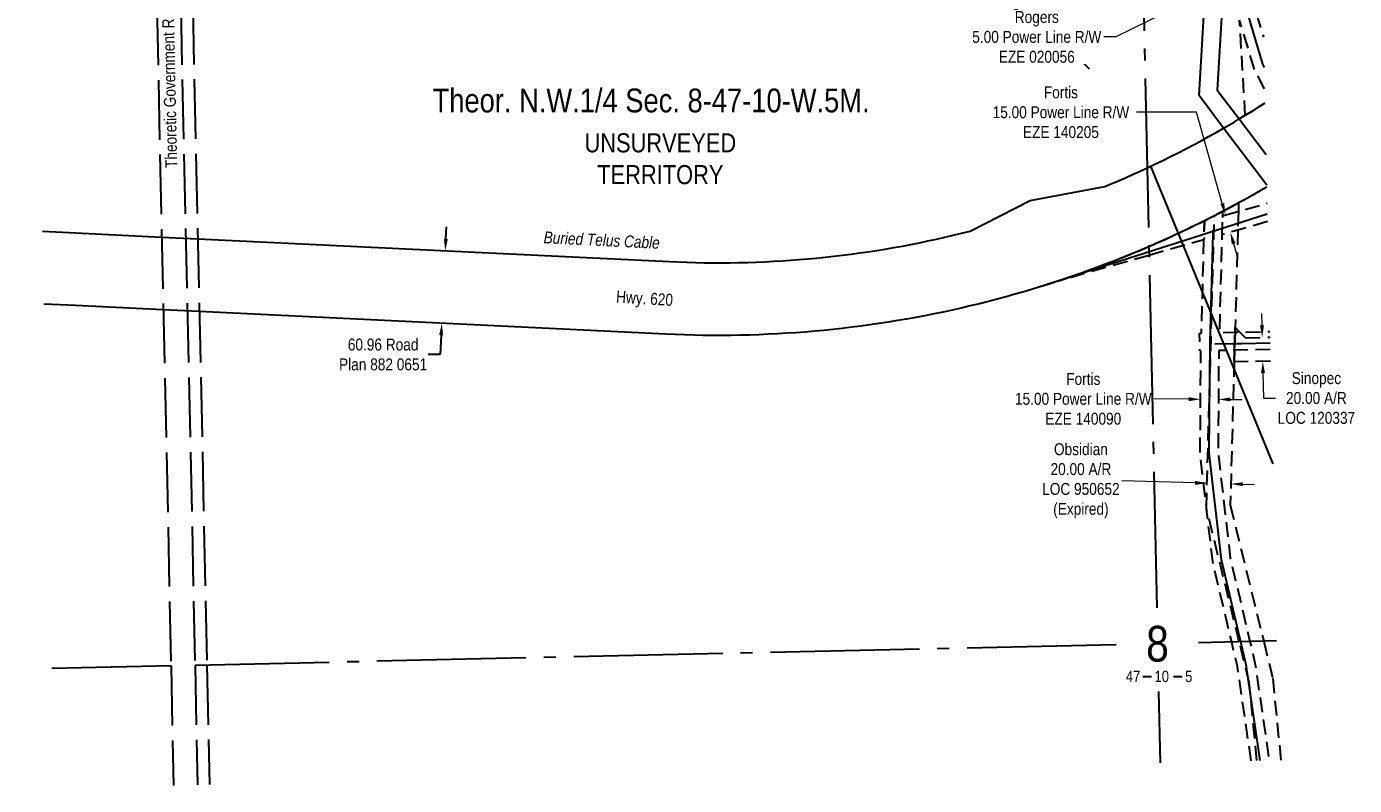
# Model space of a CAD drawing. Extents: x 602678 to 607820, y 5875898 to 5879587.
# Drawn here: x 604464 to 605577, y 5877720 to 5878357 of the extents above; entities that cross this region are included whole.
import ezdxf
from ezdxf.enums import TextEntityAlignment as Align

# ---------------------------------------------------------------- set-up
doc = ezdxf.new("R2010")
doc.units = 0
doc.header["$LTSCALE"] = 5
doc.header["$PDMODE"] = 34
doc.header["$PDSIZE"] = 0.03
for name, pattern in [('foc-ACCESSROAD', [3.75, 2.5, -1.25]), ('foc-FLOWLINE', [3.75, 2.5, -1.25]), ('foc-QUARTERLINE', [33, 25, -3, 2, -3]), ('foc-UNSURVEYED', [12.5, 10, -2.5]), ('foc-WHEELTRACKS', [2, 0.4, -1.6])]:
    doc.linetypes.add(name, pattern=pattern)
doc.layers.get('Defpoints').update_dxf_attribs({"color": 9})
for name, color, linetype in [('10', 1, 'Continuous'), ('9', 3, 'Continuous'), ('AS-POWER', 104, 'foc-POWER'), ('AS-TELUS', 224, 'foc-TEL'), ('C-AR', 13, 'foc-ACCESSROAD'), ('C-RW', 13, 'Continuous'), ('C-SYMBOL', 7, 'Continuous'), ('C-WS', 13, 'foc-ACCESSROAD'), ('F-AR', 190, 'foc-ACCESSROAD'), ('F-EZE', 190, 'foc-FLOWLINE'), ('L-QSEC', 8, 'foc-QUARTERLINE'), ('L-ROAD-T', 7, 'Continuous'), ('L-SECLBL', 7, 'Continuous'), ('L-TITLEDB', 4, 'Continuous'), ('L-TITLEDB-T', 4, 'Continuous'), ('L-UNS-T', 3, 'Continuous'), ('L-USEC', 7, 'foc-UNSURVEYED'), ('T-WATER-P3', 160, 'foc-WHEELTRACKS')]:
    doc.layers.add(name, color=color, linetype=linetype)
for name, color, linetype, lineweight in [('C-AR-T', 13, 'Continuous', 9), ('C-RW-T', 13, 'Continuous', 9), ('F-AR-T', 190, 'Continuous', 9), ('F-EZE-T', 190, 'Continuous', 9)]:
    doc.layers.add(name, color=color, linetype=linetype, lineweight=lineweight)
doc.styles.add('175L', font='ARIALN.TTF', dxfattribs={"height": 20})
doc.styles.add('80CG', font='ARIALN.TTF', dxfattribs={"height": 10})
doc.styles.add('80L', font='ARIALN.TTF', dxfattribs={"height": 10})
doc.styles.add('foc-LtypeFont', font='ARIALN.TTF', dxfattribs={"height": 7.35})
doc.styles.add('SIMPLEX', font='ARIALN.TTF')
doc.linetypes.add('foc-POWER', pattern='A,6,-1,["P",foc-LtypeFont,S=0.2,R=0,X=-0.625,Y=-0.75],-1.24,4', length=12.24)
doc.linetypes.add('foc-TEL', pattern='A,2,-1,["T",foc-LtypeFont,S=0.2,R=0,X=-0.425,Y=-0.75],-1.24,8', length=12.24)
doc.linetypes.add('foc-TEL-NOLINE', pattern='A,0,-2,["T",foc-LtypeFont,S=0.2,R=0,X=-0.425,Y=-0.75],-10.24', length=12.24)
doc.linetypes.add('foc-TOPO-flowdirection-NOLINE', pattern='A,0,[">",foc-LtypeFont,S=0.3,R=0,X=0,Y=-0.945],-20,[">",foc-LtypeFont,S=0.3,R=0,X=0,Y=-0.945],0', length=20)
doc.dimstyles.new('Compass 5 000', dxfattribs={"dimscale": 5, "dimtxt": 9, "dimasz": 2, "dimexe": 0.2, "dimexo": 0.0625, "dimgap": 0.5, "dimtad": 0, "dimtih": 1, "dimtoh": 1, "dimzin": 0, "dimdsep": 46, "dimtxsty": '80CG', "dimcen": 0.1, "dimse1": 1, "dimse2": 1, "dimclrd": 256, "dimclrt": 256, "dimaunit": 1, "dimadec": 4, "dimazin": 0, "dimtfac": 0.06, "dimtofl": 0, "dimtmove": 0, "dimatfit": 1, "dimfxl": 0.2, "dimtolj": 1, "dimtzin": 0, "dimlwd": -1, "dimarcsym": 0})

# ---------------------------------------------------------------- blocks, each defined once
blk = doc.blocks.new('L-SECLBL')
at = {"layer": '9', "color": 7}
for p, q in [((-5.1, -27.8), (-12.3, -27.8)), ((20.7, -27.8), (13.5, -27.8))]:
    blk.add_line(p, q, dxfattribs=at)
at = {"layer": '10', "color": 2, "style": 'SIMPLEX'}
blk.add_attdef('SEC', text='', height=30, dxfattribs=at).set_placement((0, 0), align=Align.MIDDLE)
at = {"layer": '10', "color": 5, "style": '80L'}
blk.add_attdef('TWP', text='', height=9.5, dxfattribs=at).set_placement((-14.4, -27.4), align=Align.MIDDLE_RIGHT)
blk.add_attdef('RGE', text='', height=9.5, dxfattribs=at).set_placement((3.6, -27.4), align=Align.MIDDLE_CENTER)
blk.add_attdef('MER', text='', height=9.5, dxfattribs=at).set_placement((23.2, -27.4), align=Align.MIDDLE_LEFT)
blk = doc.blocks.new('*D551')
at = {"layer": 'Defpoints', "color": 0, "transparency": 16777216}
for p in [(605449.9, 5878479.9), (605454.4, 5878482.1), (605492.4, 5878404.9)]:
    blk.add_point(p, dxfattribs=at)
at = {"layer": 'F-EZE-T', "transparency": 16777216}
for p, q in [((605501.4, 5878409.3), (605510.3, 5878413.7)), ((605478.9, 5878398.3), (605377.3, 5878348.2)), ((605377.3, 5878348.2), (605367.3, 5878348.2))]:
    blk.add_line(p, q, dxfattribs=at)
for points in [[(605500.6, 5878410.8), (605502.1, 5878407.8), (605492.4, 5878404.9)], [(605478.2, 5878399.8), (605479.7, 5878396.8), (605487.9, 5878402.7)]]:
    blk.add_solid(points, dxfattribs=at)
at = {"layer": 'F-EZE-T', "transparency": 16777216, "insert": (605311, 5878348.2), "char_height": 10, "attachment_point": 5, "style": '80CG', "bg_fill": 3, "box_fill_scale": 1.1, "bg_fill_color": 256, "bg_fill_true_color": 13158600, "bg_fill_transparency": 0}
blk.add_mtext('\\A1;Rogers\\P5.00 Power Line R/W\\PEZE 020056', dxfattribs=at)
blk = doc.blocks.new('*D555')
at = {"layer": 'C-AR-T', "transparency": 16777216}
for p, q in [((605443.8, 5877974.1), (605382.2, 5877975.9)), ((605483.7, 5877973), (605493.7, 5877972.8))]:
    blk.add_line(p, q, dxfattribs=at)
for points in [[(605443.8, 5877975.8), (605443.7, 5877972.5), (605453.8, 5877973.9)], [(605483.8, 5877974.7), (605483.7, 5877971.4), (605473.7, 5877973.3)]]:
    blk.add_solid(points, dxfattribs=at)
at = {"layer": 'Defpoints', "color": 0, "transparency": 16777216}
for p in [(605454.9, 5878016), (605474.9, 5878015.4), (605473.7, 5877973.3)]:
    blk.add_point(p, dxfattribs=at)
at = {"layer": 'C-AR-T', "transparency": 16777216, "insert": (605348, 5877975.9), "char_height": 10, "attachment_point": 5, "style": '80CG'}
blk.add_mtext('\\A1;Obsidian\\P20.00 A/R\\PLOC 950652\\P(Expired)', dxfattribs=at)
blk = doc.blocks.new('*D577')
at = {"layer": 'Defpoints', "color": 0, "transparency": 16777216}
for p in [(605448.5, 5878067.7), (605463.5, 5878067.6), (605448.3, 5878044.3)]:
    blk.add_point(p, dxfattribs=at)
at = {"layer": 'F-EZE-T', "transparency": 16777216}
for p, q in [((605438.3, 5878044.4), (605409.2, 5878044.6)), ((605473.3, 5878044.1), (605483.3, 5878044.1))]:
    blk.add_line(p, q, dxfattribs=at)
for points in [[(605438.4, 5878046), (605438.3, 5878042.7), (605448.3, 5878044.3)], [(605473.4, 5878045.8), (605473.3, 5878042.5), (605463.3, 5878044.2)]]:
    blk.add_solid(points, dxfattribs=at)
at = {"layer": 'F-EZE-T', "transparency": 16777216, "insert": (605350, 5878044.6), "char_height": 10, "attachment_point": 5, "style": '80CG'}
blk.add_mtext('\\A1;Fortis\\P15.00 Power Line R/W\\PEZE 140090', dxfattribs=at)
blk = doc.blocks.new('*D578')
at = {"layer": 'Defpoints', "color": 0, "transparency": 16777216}
for p in [(605498.6, 5878096.2), (605499, 5878076.2), (605500.5, 5878076.2)]:
    blk.add_point(p, dxfattribs=at)
at = {"layer": 'F-AR-T', "transparency": 16777216}
for p, q in [((605499.9, 5878106.2), (605499.6, 5878116.2)), ((605500.7, 5878066.2), (605501.2, 5878045.3)), ((605501.2, 5878045.3), (605511.2, 5878045.3))]:
    blk.add_line(p, q, dxfattribs=at)
for points in [[(605501.5, 5878106.2), (605498.2, 5878106.2), (605500.1, 5878096.2)], [(605502.4, 5878066.3), (605499.1, 5878066.2), (605500.5, 5878076.2)]]:
    blk.add_solid(points, dxfattribs=at)
at = {"layer": 'F-AR-T', "transparency": 16777216, "insert": (605545.5, 5878045.3), "char_height": 10, "attachment_point": 5, "style": '80CG'}
blk.add_mtext('\\A1;Sinopec\\P20.00 A/R\\PLOC 120337', dxfattribs=at)
blk = doc.blocks.new('*D584')
at = {"layer": 'C-RW-T', "transparency": 16777216}
for p, q in [((605449.7, 5878457.7), (605458.6, 5878462.1)), ((605418.3, 5878442.3), (605358.6, 5878412.9)), ((605358.6, 5878412.9), (605348.6, 5878412.9))]:
    blk.add_line(p, q, dxfattribs=at)
for points in [[(605448.9, 5878459.2), (605450.4, 5878456.2), (605440.7, 5878453.3)], [(605417.5, 5878443.8), (605419, 5878440.8), (605427.2, 5878446.7)]]:
    blk.add_solid(points, dxfattribs=at)
at = {"layer": 'Defpoints', "color": 0, "transparency": 16777216}
for p in [(605417.3, 5878466.8), (605430.8, 5878473.5), (605427.2, 5878446.7)]:
    blk.add_point(p, dxfattribs=at)
at = {"layer": 'C-RW-T', "transparency": 16777216, "insert": (605309.5, 5878412.9), "char_height": 10, "attachment_point": 5, "style": '80CG'}
blk.add_mtext('\\A1;Obsidian\\P15.00 P/L R/W\\PPlan 962 0535\\PPLA 930440', dxfattribs=at)
blk = doc.blocks.new('*D604')
at = {"layer": 'Defpoints', "color": 0, "transparency": 16777216}
for p in [(604815.8, 5878168.8), (604812, 5878108), (604812.9, 5878108)]:
    blk.add_point(p, dxfattribs=at)
at = {"layer": 'L-TITLEDB-T', "transparency": 16777216}
for p, q in [((604815.4, 5878178.9), (604815.9, 5878188.9)), ((604811.5, 5878098), (604810.7, 5878081.8)), ((604810.7, 5878081.8), (604800.7, 5878081.8))]:
    blk.add_line(p, q, dxfattribs=at)
for points in [[(604813.8, 5878178.9), (604817.1, 5878178.8), (604814.9, 5878168.9)], [(604809.8, 5878098.1), (604813.2, 5878097.9), (604812, 5878108)]]:
    blk.add_solid(points, dxfattribs=at)
at = {"layer": 'L-TITLEDB-T', "transparency": 16777216, "insert": (604762.8, 5878081.8), "char_height": 10, "attachment_point": 5, "style": '80CG'}
blk.add_mtext('\\A1;\\A1;60.96 Road\\PPlan 882 0651', dxfattribs=at)

msp = doc.modelspace()

# ---------------------------------------------------------------- linework, layer by layer
at = {"layer": 'AS-POWER', "flags": 128}
for points in [[(604943.121, 5879015.806), (605085.417, 5879017.592), (605165.995, 5878908.988), (605229.148, 5878776.147), (605413.963, 5878533.088), (605476.696, 5878404.818), (605500.19, 5878325.374), (605501.659, 5878322.493)], [(605305.758, 5878136.364), (605504.338, 5878199.764)], [(605460.233, 5878090.671), (605478.748, 5878091.077), (605482.835, 5878091.167), (605506.698, 5878091.692)]]:
    msp.add_lwpolyline(points, dxfattribs=at)
at = {"layer": 'AS-POWER'}
for points in [[(605456.341, 5878092.488), (605458.826, 5878182.681), (605458.928, 5878186.418)], [(605498.381, 5877741.234), (605486.625, 5877821.645), (605482.468, 5877839.296), (605465.92, 5877909.579), (605455.531, 5877999.281), (605456.341, 5878092.488)]]:
    msp.add_lwpolyline(points, dxfattribs=at)
at = {"layer": 'AS-TELUS'}
msp.add_line((605406.249, 5878239.708), (605508.917, 5877990.012), dxfattribs=at)
at = {"layer": 'AS-TELUS', "linetype": 'foc-TEL-NOLINE', "flags": 128}
msp.add_lwpolyline([(604477.06, 5878185.255), (604577.147, 5878180.404), (604607.349, 5878178.94), (605002.914, 5878159.769), (605010.174, 5878159.447), (605017.437, 5878159.187), (605024.702, 5878158.989), (605031.968, 5878158.853), (605039.235, 5878158.779), (605046.503, 5878158.767), (605053.77, 5878158.817), (605061.037, 5878158.929), (605068.303, 5878159.104), (605075.566, 5878159.341), (605082.828, 5878159.64), (605090.086, 5878160.001), (605097.341, 5878160.423), (605104.593, 5878160.909), (605111.839, 5878161.455), (605119.082, 5878162.064), (605126.318, 5878162.735), (605133.549, 5878163.467), (605140.773, 5878164.262), (605147.99, 5878165.117), (605155.199, 5878166.036), (605162.4, 5878167.014), (605169.593, 5878168.055), (605176.776, 5878169.157), (605183.951, 5878170.321), (605191.114, 5878171.546), (605198.267, 5878172.832), (605205.408, 5878174.178), (605212.538, 5878175.587), (605219.656, 5878177.056), (605226.76, 5878178.585), (605233.852, 5878180.176), (605240.929, 5878181.827), (605247.992, 5878183.538), (605255.041, 5878185.31), (605305.352, 5878211.031), (605368.115, 5878222.876), (605374.063, 5878225.354), (605379.993, 5878227.877), (605385.903, 5878230.445), (605391.793, 5878233.059), (605397.664, 5878235.716), (605403.513, 5878238.418), (605410.058, 5878241.504), (605416.576, 5878244.647), (605423.066, 5878247.844), (605429.53, 5878251.097), (605435.965, 5878254.405), (605442.372, 5878257.766), (605448.75, 5878261.183), (605455.098, 5878264.654), (605461.418, 5878268.178), (605467.706, 5878271.757), (605472.061, 5878274.277), (605476.401, 5878276.822), (605480.726, 5878279.394), (605485.889, 5878282.512), (605486.907, 5878283.131), (605490.749, 5878285.494), (605492.173, 5878286.374), (605493.057, 5878286.922), (605495.588, 5878288.506), (605498.042, 5878290.049), (605499.175, 5878290.762), (605500.408, 5878291.546), (605502.308, 5878292.763)], dxfattribs=at)
at = {"layer": 'C-AR'}
msp.add_lwpolyline([(605495.586, 5877741.17), (605489.16, 5877806.724), (605480.79, 5877840.808), (605453.432, 5877952.24), (605453.221, 5877953.412), (605459.966, 5878198.217), (605461.822, 5878199.178), (605465.541, 5878201.107), (605466.805, 5878201.766), (605472.137, 5878204.588), (605473.542, 5878205.337), (605478.704, 5878208.119), (605480.284, 5878208.977), (605480.088, 5878201.95), (605479.651, 5878186.243), (605477.376, 5878104.532), (605477.262, 5878100.445), (605476.844, 5878085.439), (605476.573, 5878075.703), (605473.227, 5877955.538), (605501.28, 5877841.277), (605508.936, 5877810.102), (605515.648, 5877741.629)], dxfattribs=at)
at = {"layer": 'C-RW'}
for points in [[(605467.99, 5878397.853), (605462.402, 5878303.674), (605480.726, 5878279.394), (605503.252, 5878249.549)], [(605503.811, 5878223.917), (605467.706, 5878271.757), (605447.107, 5878299.049), (605452.787, 5878394.784)]]:
    msp.add_lwpolyline(points, dxfattribs=at)
at = {"layer": 'C-WS'}
msp.add_lwpolyline([(605502.308, 5878292.763), (605500.408, 5878291.546), (605499.175, 5878290.762), (605498.042, 5878290.049), (605495.588, 5878288.506), (605493.057, 5878286.922), (605492.173, 5878286.374), (605490.749, 5878285.494), (605486.907, 5878283.131), (605485.889, 5878282.512), (605481.095, 5878362.222)], dxfattribs=at)
at = {"layer": 'F-AR'}
msp.add_lwpolyline([(605507.032, 5878076.369), (605476.574, 5878075.703), (605476.844, 5878085.439), (605477.262, 5878100.445), (605477.376, 5878104.532), (605481.349, 5878100.536), (605485.952, 5878095.905), (605506.596, 5878096.358)], dxfattribs=at)
at = {"layer": 'F-EZE'}
for points in [[(605484.091, 5878403.927), (605501.102, 5878348.033)], [(605502.05, 5878304.58), (605493.709, 5878320.779), (605481.095, 5878362.222)]]:
    msp.add_lwpolyline(points, dxfattribs=at)
at = {"layer": 'F-EZE', "flags": 128}
for points in [[(605504.48, 5878193.276), (605479.651, 5878186.243), (605466.331, 5878182.475), (605466.759, 5878198.178), (605480.088, 5878201.95), (605504.142, 5878208.764)], [(605490.83, 5877741.061), (605479.253, 5877820.242), (605474.443, 5877840.664), (605458.522, 5877908.284), (605453.432, 5877952.239), (605453.269, 5877953.425), (605448.032, 5877998.874), (605448.626, 5878084.82), (605447.775, 5878084.801), (605447.446, 5878099.79), (605449.043, 5878099.826), (605451.22, 5878178.085), (605451.662, 5878194.02), (605452.263, 5878194.323), (605456.749, 5878196.599), (605458.914, 5878197.7), (605459.964, 5878198.23), (605461.82, 5878199.187), (605465.541, 5878201.107), (605466.829, 5878201.774), (605466.75, 5878198.179), (605466.32, 5878182.476), (605464.052, 5878100.156), (605477.262, 5878100.446), (605481.349, 5878100.536), (605506.492, 5878101.088)], [(605506.82, 5878086.096), (605476.844, 5878085.439), (605463.635, 5878085.149), (605463.618, 5878084.56), (605463.031, 5877999.688), (605473.317, 5877910.873), (605489.765, 5877841.014), (605493.996, 5877823.049), (605505.932, 5877741.407)]]:
    msp.add_lwpolyline(points, dxfattribs=at)
msp.add_lwpolyline([(605405.116, 5878165.008), (605329.396, 5878143.584), (605335.229, 5878145.611), (605336.674, 5878146.107), (605342.69, 5878148.185), (605343.939, 5878148.62), (605350.133, 5878150.789), (605351.188, 5878151.161), (605357.558, 5878153.423), (605358.419, 5878153.731), (605359.412, 5878154.088), (605364.948, 5878156.196), (605365.615, 5878156.452), (605372.315, 5878159.036), (605372.79, 5878159.22), (605379.804, 5878161.961), (605387.037, 5878164.821), (605390.644, 5878166.266), (605394.236, 5878167.791), (605401.4, 5878170.882), (605404.953, 5878172.456), (605408.781, 5878174.076), (605411.775, 5878175.371), (605416.005, 5878177.209), (605418.595, 5878178.34), (605421.408, 5878179.582), (605423.199, 5878180.416), (605425.379, 5878181.437), (605430.35, 5878183.778), (605432.131, 5878184.621), (605437.478, 5878187.165), (605438.863, 5878187.828), (605444.582, 5878190.579), (605445.575, 5878191.06), (605451.662, 5878194.02), (605451.22, 5878178.085), (605405.116, 5878165.008)], close=True, dxfattribs=at)
at = {"layer": 'F-EZE-T'}
msp.add_line((605476.077, 5878174.844), (605478.799, 5878165.226), dxfattribs=at)
msp.add_lwpolyline([(605466.551, 5878208.508), (605444.898, 5878285.029), (605394.663, 5878285.029)], dxfattribs=at)
for points in [[(605468.154, 5878208.961), (605464.948, 5878208.054), (605469.273, 5878198.89)], [(605477.68, 5878175.298), (605474.474, 5878174.391), (605473.355, 5878184.462)]]:
    msp.add_solid(points, dxfattribs=at)
at = {"layer": 'L-QSEC'}
for p, q in [((605377.495, 5877838.449), (604605.052, 5877821.089)), ((604584.945, 5877820.637), (604485.001, 5877818.348))]:
    msp.add_line(p, q, dxfattribs=at)
at = {"layer": 'L-QSEC', "flags": 128}
for points in [[(605394.673, 5878643.387), (605411.572, 5877869.226)], [(605512.158, 5877841.533), (605446.73, 5877840.035)], [(605413.1, 5877799.272), (605414.408, 5877739.311)]]:
    msp.add_lwpolyline(points, dxfattribs=at)
at = {"layer": 'L-TITLEDB', "flags": 128}
for points in [[(604477.06, 5878185.255), (604577.147, 5878180.404), (604607.349, 5878178.94), (605002.914, 5878159.769), (605010.174, 5878159.447), (605017.437, 5878159.187), (605024.702, 5878158.989), (605031.968, 5878158.853), (605039.235, 5878158.779), (605046.503, 5878158.767), (605053.77, 5878158.817), (605061.037, 5878158.929), (605068.303, 5878159.104), (605075.566, 5878159.341), (605082.828, 5878159.64), (605090.086, 5878160.001), (605097.341, 5878160.423), (605104.593, 5878160.909), (605111.839, 5878161.455), (605119.082, 5878162.064), (605126.318, 5878162.735), (605133.549, 5878163.467), (605140.773, 5878164.262), (605147.99, 5878165.117), (605155.199, 5878166.036), (605162.4, 5878167.014), (605169.593, 5878168.055), (605176.776, 5878169.157), (605183.951, 5878170.321), (605191.114, 5878171.546), (605198.267, 5878172.832), (605205.408, 5878174.178), (605212.538, 5878175.587), (605219.656, 5878177.056), (605226.76, 5878178.585), (605233.852, 5878180.176), (605240.929, 5878181.827), (605247.992, 5878183.538), (605255.041, 5878185.31), (605305.352, 5878211.031), (605368.115, 5878222.876), (605374.063, 5878225.354), (605379.993, 5878227.877), (605385.903, 5878230.445), (605391.793, 5878233.059), (605397.664, 5878235.716), (605403.513, 5878238.418), (605410.058, 5878241.504), (605416.576, 5878244.647), (605423.066, 5878247.844), (605429.53, 5878251.097), (605435.965, 5878254.405), (605442.372, 5878257.766), (605448.75, 5878261.183), (605455.098, 5878264.654), (605461.418, 5878268.178), (605467.706, 5878271.757), (605472.061, 5878274.277), (605476.401, 5878276.822), (605480.726, 5878279.394), (605485.889, 5878282.512), (605486.907, 5878283.131), (605490.749, 5878285.494), (605492.173, 5878286.374), (605493.057, 5878286.922), (605495.588, 5878288.506), (605498.042, 5878290.049), (605499.175, 5878290.762), (605500.408, 5878291.546), (605502.308, 5878292.763)], [(605503.847, 5878222.283), (605498.231, 5878219.024), (605491.752, 5878215.334), (605485.243, 5878211.698), (605480.284, 5878208.977), (605478.704, 5878208.119), (605473.542, 5878205.337), (605472.137, 5878204.588), (605466.805, 5878201.766), (605465.541, 5878201.107), (605461.822, 5878199.178), (605459.966, 5878198.217), (605458.918, 5878197.679), (605456.752, 5878196.582), (605452.264, 5878194.321), (605451.662, 5878194.02), (605445.584, 5878191.011), (605444.592, 5878190.524), (605438.878, 5878187.752), (605437.492, 5878187.087), (605432.144, 5878184.55), (605430.361, 5878183.713), (605425.385, 5878181.403), (605423.202, 5878180.4), (605418.6, 5878178.31), (605416.015, 5878177.15), (605411.791, 5878175.275), (605408.8, 5878173.962), (605404.956, 5878172.288), (605401.419, 5878170.773), (605394.243, 5878167.75), (605387.042, 5878164.788), (605379.815, 5878161.889), (605372.801, 5878159.143), (605372.327, 5878158.96), (605365.623, 5878156.403), (605364.955, 5878156.151), (605358.42, 5878153.722), (605357.56, 5878153.406), (605351.196, 5878151.102), (605350.142, 5878150.725), (605343.95, 5878148.543), (605342.701, 5878148.108), (605336.682, 5878146.045), (605335.237, 5878145.556), (605329.397, 5878143.584), (605327.751, 5878143.069), (605322.086, 5878141.231), (605314.758, 5878138.917), (605307.41, 5878136.666), (605300.044, 5878134.476), (605292.659, 5878132.349), (605285.257, 5878130.285), (605277.837, 5878128.283), (605270.401, 5878126.342), (605262.841, 5878124.44), (605255.265, 5878122.602), (605247.673, 5878120.829), (605240.067, 5878119.121), (605232.446, 5878117.477), (605224.811, 5878115.9), (605217.163, 5878114.388), (605209.502, 5878112.941), (605201.829, 5878111.56), (605194.145, 5878110.245), (605186.45, 5878108.995), (605178.744, 5878107.811), (605171.029, 5878106.693), (605163.304, 5878105.641), (605155.571, 5878104.656), (605147.829, 5878103.737), (605140.08, 5878102.884), (605132.324, 5878102.097), (605124.561, 5878101.376), (605116.793, 5878100.722), (605109.019, 5878100.134), (605101.24, 5878099.614), (605093.457, 5878099.159), (605085.67, 5878098.772), (605077.881, 5878098.45), (605070.09, 5878098.195), (605062.296, 5878098.008), (605054.501, 5878097.887), (605046.705, 5878097.832), (605038.909, 5878097.844), (605031.113, 5878097.924), (605023.319, 5878098.069), (605015.525, 5878098.282), (605007.734, 5878098.56), (604999.946, 5878098.906), (604608.67, 5878117.87), (604578.469, 5878119.334), (604504.866, 5878122.901), (604478.382, 5878124.184)]]:
    msp.add_lwpolyline(points, dxfattribs=at)
at = {"layer": 'L-USEC'}
for p, q in [((604584.945, 5877820.637), (604587.115, 5877720.363)), ((604605.052, 5877821.072), (604607.221, 5877720.824)), ((604615.088, 5877821.328), (604617.258, 5877721.053))]:
    msp.add_line(p, q, dxfattribs=at)
at = {"layer": 'L-USEC', "flags": 128}
for points in [[(604567.538, 5878624.447), (604584.945, 5877820.637)], [(604587.644, 5878624.882), (604605.052, 5877821.073)], [(604597.693, 5878625.138), (604615.088, 5877821.328)]]:
    msp.add_lwpolyline(points, dxfattribs=at)
at = {"layer": 'T-WATER-P3', "flags": 128}
msp.add_lwpolyline([(605355.099, 5878321.241), (605332.039, 5878344.873), (605305.381, 5878364.632), (605278.275, 5878379.871), (605251.504, 5878390.016), (605224.932, 5878402.871), (605205.603, 5878414.641), (605146.993, 5878459.21), (605126.982, 5878464.798), (605108.203, 5878473.883), (605063.229, 5878489.531), (605045.693, 5878492.959), (605030.362, 5878497.964), (604978.303, 5878527.018), (604955.039, 5878535.484), (604887.062, 5878535.458), (604871.55, 5878554.111), (604858.924, 5878588.173), (604851.223, 5878614.916), (604848.456, 5878679.642), (604838.377, 5878722.342), (604819.621, 5878764.29), (604798.671, 5878783.651), (604780.872, 5878807.325), (604770.668, 5878841.02), (604745.681, 5878847.333), (604652.339, 5878843.401), (604571.042, 5878829.696), (604510.708, 5878800.528), (604486.86, 5878791.873), (604463.78, 5878798.898)], dxfattribs=at)
at = {"layer": 'T-WATER-P3', "linetype": 'foc-TOPO-flowdirection-NOLINE', "flags": 128}
msp.add_lwpolyline([(605355.099, 5878321.241), (605332.039, 5878344.873), (605305.381, 5878364.632), (605278.275, 5878379.871), (605251.504, 5878390.016), (605224.932, 5878402.871), (605205.603, 5878414.641), (605146.993, 5878459.21), (605126.982, 5878464.798), (605108.203, 5878473.883), (605063.229, 5878489.531), (605045.693, 5878492.959), (605030.362, 5878497.964), (604978.303, 5878527.018), (604955.039, 5878535.484), (604887.062, 5878535.458), (604871.55, 5878554.111), (604858.924, 5878588.173), (604851.223, 5878614.916), (604848.456, 5878679.642), (604838.377, 5878722.342), (604819.621, 5878764.29), (604798.671, 5878783.651), (604780.872, 5878807.325), (604770.668, 5878841.02), (604745.681, 5878847.333), (604652.339, 5878843.401), (604571.042, 5878829.696), (604510.708, 5878800.528), (604486.86, 5878791.873), (604463.78, 5878798.898)], dxfattribs=at)

# ---------------------------------------------------------------- block references
at = {"layer": 'L-SECLBL', "xscale": 0.9995839999999981, "yscale": 0.9995839999999981, "zscale": 0.9995839999999981}
msp.add_blockref('L-SECLBL', (605412.227, 5877839.245), dxfattribs=at).add_auto_attribs({'SEC': '8', 'TWP': '47', 'RGE': '10', 'MER': '5'})

# ---------------------------------------------------------------- texts
at = {"layer": 'AS-TELUS', "insert": (604897.741, 5878185.173), "char_height": 9.9958, "attachment_point": 1, "rotation": 357.225354, "style": '80L'}
msp.add_mtext_dynamic_manual_height_columns('{\\fArial Narrow|b0|i1|c0|p34;Buried Telus Cable}', width=97.19426, gutter_width=49.979, heights=[0], dxfattribs=at)
at = {"layer": 'C-SYMBOL', "color": 3, "style": '175L'}
msp.add_text('Theor. N.W.1/4 Sec. 8-47-10-W.5M.', height=19.99154, dxfattribs=at).set_placement((604987.541, 5878278.935), align=Align.BOTTOM_CENTER)
at = {"layer": 'L-ROAD-T', "style": '80L'}
msp.add_text('Theoretic Government Road Allowance', height=9.99584, rotation=91.239674, dxfattribs=at).set_placement((604583.015, 5878338.185), align=Align.MIDDLE_CENTER)
at = {"layer": 'L-TITLEDB', "insert": (604958.61, 5878135.453), "char_height": 9.9874, "attachment_point": 1, "rotation": 356.469732, "style": '80L'}
msp.add_mtext_dynamic_manual_height_columns('Hwy. 620', width=47.26297, gutter_width=49.979, heights=[0], dxfattribs=at)
at = {"layer": 'L-UNS-T', "color": 3, "insert": (604995.295, 5878245.949), "char_height": 15.99334, "attachment_point": 5, "style": '80L'}
msp.add_mtext_dynamic_manual_height_columns('UNSURVEYED TERRITORY', width=126.36116, gutter_width=47.48, heights=[0], dxfattribs=at)

# ---------------------------------------------------------------- dimensions: what is measured, and where the dimension line sits
at = {"layer": 'C-AR-T'}
dim = msp.add_linear_dim(base=(605473.722, 5877973.314), p1=(605454.945, 5878015.954), p2=(605474.894, 5878015.398), angle=358.404793, text='Obsidian\\P20.00 A/R\\PLOC 950652\\P(Expired)', dimstyle='Compass 5 000', dxfattribs=at)
dim.commit()
dim.dimension.update_dxf_attribs({"geometry": '*D555', "text_midpoint": (605347.975, 5877975.861), "dimtype": 161})
at = {"layer": 'F-AR-T'}
dim = msp.add_linear_dim(base=(605500.52, 5878076.227), p1=(605498.564, 5878096.182), p2=(605499.001, 5878076.193), angle=271.251502, text='Sinopec\\P20.00 A/R\\PLOC 120337', dimstyle='Compass 5 000', dxfattribs=at)
dim.commit()
dim.dimension.update_dxf_attribs({"geometry": '*D578', "text_midpoint": (605545.496, 5878045.303), "dimtype": 161})
at = {"layer": 'F-EZE-T'}
dim = msp.add_linear_dim(base=(605448.346, 5878044.31), p1=(605463.5, 5878067.553), p2=(605448.507, 5878067.657), angle=179.603631, text='Fortis\\P15.00 Power Line R/W\\PEZE 140090', dimstyle='Compass 5 000', dxfattribs=at)
dim.commit()
dim.dimension.update_dxf_attribs({"geometry": '*D577', "text_midpoint": (605350.034, 5878044.581), "dimtype": 161})
at = {"layer": 'L-TITLEDB-T'}
dim = msp.add_linear_dim(base=(604811.982, 5878108.016), p1=(604815.845, 5878168.835), p2=(604812.895, 5878107.972), angle=267.225249, text='\\A1;60.96 Road\\PPlan 882 0651', dimstyle='Compass 5 000', dxfattribs=at)
dim.commit()
dim.dimension.update_dxf_attribs({"geometry": '*D604', "text_midpoint": (604762.765, 5878081.807), "dimtype": 161})

# ---------------------------------------------------------------- next in the draw order: dimensions: what is measured, and where the dimension line sits
at = {"layer": 'F-EZE-T'}
dim = msp.add_linear_dim(base=(605492.399, 5878404.906), p1=(605449.888, 5878479.908), p2=(605454.376, 5878482.119), angle=26.217662, text='Rogers\\P5.00 Power Line R/W\\PEZE 020056', dimstyle='Compass 5 000', override={"dimtfill": 1}, dxfattribs=at)
dim.commit()
dim.dimension.update_dxf_attribs({"geometry": '*D551', "text_midpoint": (605310.991, 5878348.242), "dimtype": 161})

# ---------------------------------------------------------------- next in the draw order: texts
at = {"layer": 'F-EZE-T', "insert": (605331.245, 5878285.029), "char_height": 9.99577, "attachment_point": 5, "style": '80CG'}
msp.add_mtext('\\A1;Fortis\\P15.00 Power Line R/W\\PEZE 140205', dxfattribs=at)

# ---------------------------------------------------------------- next in the draw order: dimensions: what is measured, and where the dimension line sits
at = {"layer": 'C-RW-T'}
dim = msp.add_linear_dim(base=(605427.232, 5878446.679), p1=(605430.756, 5878473.464), p2=(605417.304, 5878466.84), angle=206.217281, text='Obsidian\\P15.00 P/L R/W\\PPlan 962 0535\\PPLA 930440', dimstyle='Compass 5 000', dxfattribs=at)
dim.commit()
dim.dimension.update_dxf_attribs({"geometry": '*D584', "text_midpoint": (605309.476, 5878412.863), "dimtype": 161})

doc.saveas('drawing.dxf')
